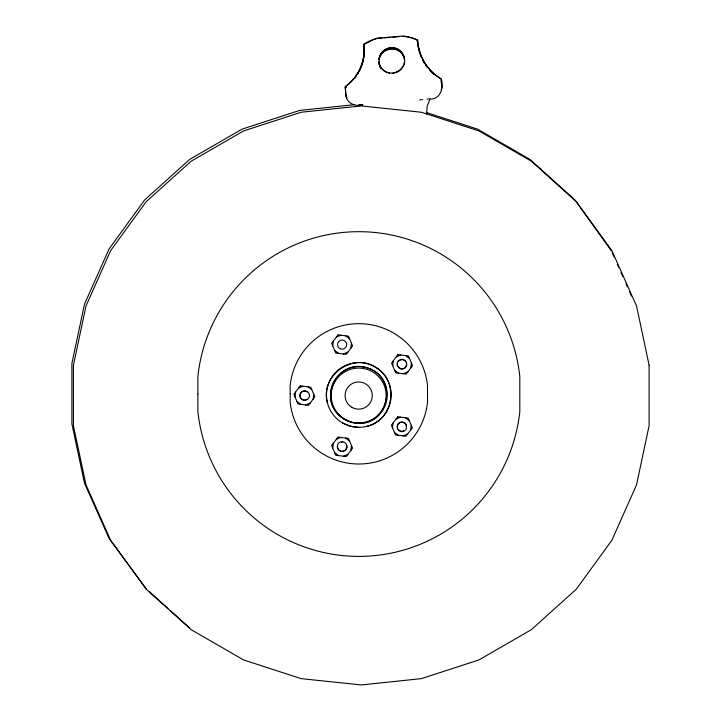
<?xml version="1.0" encoding="UTF-8"?>
<svg xmlns="http://www.w3.org/2000/svg" width="721" height="721" viewBox="0 0 721 721"><rect width="100%" height="100%" fill="white"/><g stroke="black" fill="none" stroke-linecap="round" stroke-linejoin="round"><path stroke-width="1.08" d="M364.168 49.262L363.826 56.283M345.783 94.739L345.287 87.845L346.026 87.277M404.373 63.727C406.32 55.499 399.38 46.595 390.674 47.649A13.059 13.059 0 0 0 380.12 55.057L379.093 58.248L379.381 64.881M294.979 396.883L295.592 392.026M313.112 399.155L313.725 394.297M332.741 345.9L333.354 341.033M332.741 448.129L333.354 443.271M350.884 348.171L351.488 343.313M350.884 450.4L351.488 445.542M392.693 365.664L393.305 360.806M392.467 427.805L393.08 422.948M441.829 86.962L441.243 89.963M410.826 367.935L411.439 363.078M410.61 430.086L411.213 425.228M363.123 60.447L363.726 57.283M300.152 394.946L300.468 393.765M379.093 58.491L380.12 55.301A13.059 13.059 0 0 1 390.674 47.901C397.514 47.162 404.003 52.615 404.571 59.437M379.102 59.275L380.129 56.085A13.059 13.05 0 0 1 390.674 48.686C397.595 47.919 404.319 53.624 404.526 60.555M379.102 59.519C380.778 47.135 399.957 45.135 403.823 57.157M404.364 62.457L403.336 65.881A13.059 13.059 0 0 1 396.063 72.542M403.526 66.116L404.084 64.358M403.336 65.638C400.434 71.857 392.494 74.831 386.249 71.956A12.545 12.545 0 0 1 378.931 61.573M347.873 84.772L345.296 86.817L345.305 87.71L345.909 87.115M348.009 84.663L348.477 84.294A45.414 45.414 -2.4 0 0 364.204 48.469M396.063 72.298L399.037 70.73M336.31 337.131L340.826 335.229M343.412 353.975L347.919 352.073M298.548 388.114L303.063 386.213M396.262 356.895L400.777 354.993M305.641 404.968L310.156 403.066M403.354 373.748L407.87 371.847M336.31 439.359L340.826 437.458M396.036 419.045L400.552 417.144M343.412 456.213L347.919 454.311M403.138 435.89L407.644 433.988M367.223 426.237C394.234 420.136 399.542 379.823 375.028 366.935C351.614 352.154 319.358 376.912 327.577 403.345M373.496 39.646L363.844 44.477L364.105 47.712M374.406 39.358L376.362 38.745M430.96 99.156C440.837 98.669 443.848 87.016 441.36 78.977A48.487 48.478 -1.7 0 1 417.558 39.979M427.192 99.119L430.194 98.714L427.183 106.113L426.544 114.035M354.245 104.689L299.63 110.43L242.076 129.131L189.659 159.404L144.687 199.906L109.105 248.88L84.483 304.181L71.902 363.384L71.893 423.921L84.474 483.142L109.087 538.443L146.318 588.922M419.739 99.877L422.578 99.597M377.344 38.438L381.797 38.06M384.023 37.88L390.701 37.321M392.927 37.132L399.605 36.573M362.771 104.86C355.705 107.014 346.134 103.256 345.981 94.974M345.287 87.845L346.08 87.782M362.654 104.545L358.761 104.689L359.572 105.735M354.642 422.803C388.943 429.148 399.993 375.866 366.187 367.557C337.635 358.986 317.078 399.371 341.294 416.972M358.842 427.346L350.469 426.237L342.655 423.002A32.373 32.373 0 0 1 342.655 366.935A32.373 32.373 0 0 1 391.215 394.973A32.373 32.373 0 0 1 342.655 423.002M389.439 73.172L386.249 72.199A12.545 12.545 0 0 1 378.931 61.817M426.399 112.521L477.563 129.149L529.971 159.422L574.943 199.924L611.426 250.953M351.497 422.389L342.98 418.261M417.567 39.979L414.611 38.736A46.279 46.279 -2.4 0 0 402.94 36.05L377.344 38.195A47.415 47.415 -2.4 0 0 366.151 42.782L363.835 44.233A45.396 45.396 -2.4 0 1 345.251 86.511L345.99 96.244M417.171 40.836L418.054 45.117A48.442 48.433 -1.7 0 0 419.784 52.858M417.171 41.088L417.684 41.304M440.801 78.832L438.044 77.048A48.451 48.442 -2.4 0 1 417.585 40.232L414.62 38.979A46.279 46.279 -2.4 0 0 411.772 38.024M441.36 80.094L440.937 79.824L441.829 86.709M405.635 355.606L409.537 358.562M394.594 370.179L398.497 373.136M345.683 335.842L349.586 338.798M334.643 350.406L338.546 353.371M405.409 417.756L409.312 420.713M394.369 432.321L398.271 435.277M307.921 386.826L311.823 389.782M345.683 438.071L349.586 441.027M296.881 401.399L300.783 404.355M334.643 452.644L338.546 455.6M149.653 591.923L167.966 608.425M170.471 610.678L189.623 627.928M612.336 252.999L614.157 257.1M617.347 264.265L618.717 267.338M620.997 272.457L622.818 276.558M626.008 283.723L627.378 286.796M629.658 291.915L631.479 296.016M346.386 96.443L346.981 97.84M406.284 362.618L406.599 363.772A4.569 4.569 0 0 1 397.848 366.124M346.459 445.524L346.648 446.236A4.569 4.569 0 0 1 342.115 451.409A4.569 4.569 0 0 1 337.59 446.236M379.606 65.89L379.652 66.089A12.545 12.545 0 0 0 380.589 68.098M363.853 45.27L363.916 46.045M363.862 45.513L364.168 49.506A45.414 45.414 -3.9 0 1 363.88 56.535M341.52 442.306A4.569 4.569 0 0 1 342.709 442.306M307.137 399.218A4.569 4.569 0 0 1 299.936 396.775A4.569 4.569 0 0 1 304.947 391.061M306.101 391.368A4.569 4.569 0 0 1 307.137 391.963M403.589 430.734A4.569 4.569 0 0 1 402.435 431.05M401.246 431.05A4.569 4.569 0 0 1 400.092 430.734M399.064 430.14A4.569 4.569 0 0 1 398.217 429.301M397.622 428.265A4.569 4.569 0 0 1 400.092 422.299A4.569 4.569 0 0 1 406.067 424.768L406.374 425.922A4.569 4.569 0 0 1 406.374 427.111M397.532 364.97A4.569 4.569 0 0 1 397.532 363.772M398.443 361.591A4.569 4.569 0 0 1 399.281 360.743M400.317 360.149A4.569 4.569 0 0 1 401.471 359.842M402.66 359.842A4.569 4.569 0 0 1 403.814 360.149M404.851 360.743A4.569 4.569 0 0 1 405.689 361.591M402.94 36.293A46.279 46.279 -2.4 0 1 410.808 37.753M358.616 72.515A45.82 45.82 -5.4 0 1 357.607 74.263M355.94 76.805A45.82 45.82 -5.4 0 1 354.741 78.445M363.745 57.527A45.414 45.414 -3.9 0 1 363.204 60.501M362.978 61.483A45.414 45.414 -3.9 0 1 361.861 65.359M434.204 74.732A48.442 48.433 0.4 0 1 429.319 69.82M426.859 66.72A48.442 48.433 0.4 0 1 425.723 65.088M424.66 63.421A48.442 48.433 0.4 0 1 422.731 59.96M421.1 56.355A48.442 48.433 0.4 0 1 420.073 53.57M419.766 52.624A48.442 48.433 0.4 0 1 418.036 44.891M426.877 66.945A48.442 48.433 -1.7 0 1 425.741 65.323M424.678 63.655A48.442 48.433 -1.7 0 1 422.758 60.194M421.118 56.58A48.442 48.433 -1.7 0 1 420.091 53.796M362.969 61.24A45.369 45.36 -6.9 0 1 361.861 65.115M361.527 66.071A45.369 45.36 -6.9 0 1 360.401 68.883M359.986 69.802A45.369 45.36 -6.9 0 1 359.094 71.622M394.991 72.884A13.059 13.059 0 0 1 392.783 73.29M380.589 67.855A12.545 12.545 0 0 1 379.652 65.845M379.318 64.791A12.545 12.545 0 0 1 378.94 62.601M197.869 394.036L197.869 411.439A161.864 161.864 0 0 0 519.823 411.457L519.814 376.614A161.864 161.855 0 0 0 197.86 376.623L197.869 394.036M290.175 393.837L290.175 402.138A69.045 69.045 0 0 0 427.517 402.147L427.508 385.537A69.045 69.045 0 0 0 290.166 385.546L290.175 393.837M649.107 365.168L649.107 425.696L636.526 484.891L611.913 540.182L576.349 589.147L531.386 629.649L478.987 659.913L421.443 678.623L361.266 684.95L301.099 678.623L243.554 659.931L191.146 629.667L146.183 589.174L110.619 540.209L86.006 484.927L73.425 425.723L73.416 365.196L85.997 306.001L110.601 250.701L146.165 201.736L191.128 161.234L243.527 130.97L301.072 112.26L361.275 105.924L421.443 112.251L478.987 130.961L531.386 161.216L576.349 201.718L611.913 250.683L636.526 305.965L649.107 365.168M346.945 447.155L346.621 448.381A4.876 4.876 0 0 1 338.528 449.805A4.876 4.876 0 0 1 340.654 441.865A4.876 4.876 0 0 1 346.945 447.155M338.023 334.877L331.642 343.286L335.743 353.02L346.215 354.326L352.587 345.918L348.486 336.193L338.023 334.877M300.251 385.861L293.88 394.279L297.98 404.003L308.453 405.319L314.825 396.901L310.724 387.177L300.251 385.861M397.965 354.642L391.593 363.06L395.694 372.784L406.166 374.1L412.538 365.682L408.437 355.958L397.965 354.642M338.023 437.106L331.642 445.524L335.743 455.248L346.215 456.564L352.587 448.147L348.486 438.422L338.023 437.106M397.749 416.792L391.368 425.201L395.469 434.925L405.941 436.241L412.313 427.832L408.221 418.108L397.749 416.792M400.047 368.629L397.424 366.007A4.84 4.84 0 0 1 401.264 359.355A4.84 4.84 0 0 1 406.698 364.79A4.84 4.84 0 0 1 400.047 368.629M346.648 344.007L346.341 342.854A4.569 4.569 0 0 0 338.744 341.52A4.569 4.569 0 0 0 340.745 348.964A4.569 4.569 0 0 0 346.648 344.007M309.444 396.171L309.444 394.946A4.687 4.687 0 0 0 302.279 391.602A4.687 4.687 0 0 0 302.279 399.515A4.687 4.687 0 0 0 309.444 396.171M343.214 418.279A27.479 27.479 0 0 0 386.077 397.586A27.479 27.479 0 0 0 346.729 370.81A27.479 27.479 0 0 0 343.214 418.279M351.875 407.338A13.609 13.609 0 0 0 372.279 395.559A13.609 13.609 0 0 0 351.875 383.779A13.609 13.609 0 0 0 351.875 407.338M399.028 430.707A4.723 4.723 0 0 0 406.581 427.58A4.723 4.723 0 0 0 400.092 422.605A4.723 4.723 0 0 0 399.028 430.707M344.656 419.55A28.38 28.38 0 0 0 387.231 394.973A28.38 28.38 0 0 0 344.656 370.396A28.38 28.38 0 0 0 344.656 419.55"/></g></svg>
